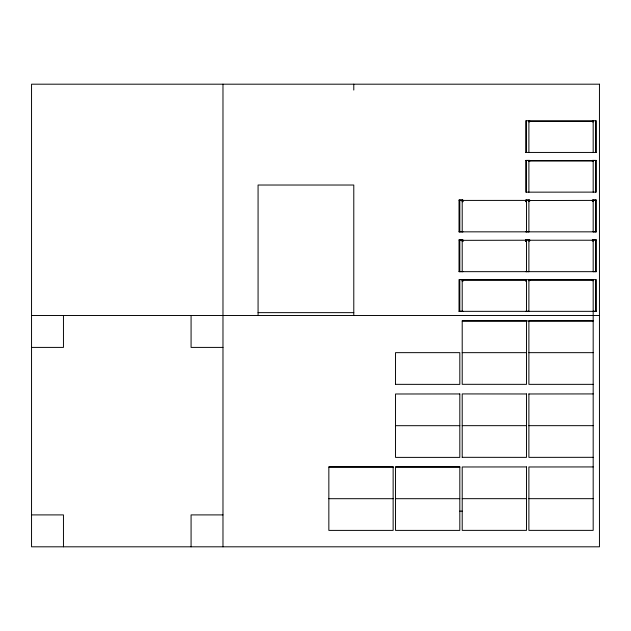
<?xml version="1.0" encoding="UTF-8"?>
<svg xmlns="http://www.w3.org/2000/svg" width="631" height="631" viewBox="0 0 631 631"><rect width="100%" height="100%" fill="white"/><g stroke="black" fill="none" stroke-linecap="round" stroke-linejoin="round"><path stroke-width="0.95" d="M529.685 120.781L525.702 120.734L525.702 152.481M592.383 120.781L596.366 120.734L596.366 152.481M528.888 121.049L593.179 121.049M528.888 121.16L593.179 121.16M528.888 121.846L529.685 121.846L529.685 121.049M593.179 121.846L592.383 121.846L592.383 121.049M525.702 152.442L596.366 152.442M525.702 160.416L529.685 160.416L525.702 160.455L525.702 192.163L596.366 192.116L596.366 160.416L592.383 160.416L596.366 160.455M528.888 160.739L593.179 160.731M528.888 160.842L593.179 160.842M528.888 161.52L529.685 161.52L529.685 160.731M593.179 161.52L592.383 161.52L592.383 160.731M459.021 200.137L463.004 200.09L459.021 200.09L459.021 231.837L596.366 231.837L596.366 200.09L592.383 200.09L596.366 200.137M462.207 200.421L526.499 200.406M528.888 200.524L593.179 200.406M462.207 200.903L463.004 200.903M525.702 200.903L526.499 200.903M528.888 200.903L529.685 200.903M592.383 200.903L593.179 200.903M462.207 201.202L463.004 201.202L463.004 200.406M526.499 201.202L525.702 201.202L525.702 200.406M528.888 201.202L529.685 201.202L529.685 200.406M593.179 201.202L592.383 201.202L592.383 200.406M462.207 201.699L463.004 201.699M525.702 201.699L526.499 201.699M459.021 231.798L463.004 231.798M525.702 231.798L528.888 231.798M593.179 231.798L596.366 231.798M459.021 239.961L463.004 239.914L459.021 239.914L459.021 271.661L596.366 271.661L596.366 239.914L592.383 239.914L596.366 239.961M462.207 240.34L526.499 240.23M528.888 240.245L593.179 240.23M462.207 240.726L463.004 240.726M525.702 240.726L526.499 240.726M462.207 241.026L463.004 241.026L463.004 240.23M526.499 241.026L525.702 241.026L525.702 240.23M528.888 241.026L529.685 241.026L529.685 240.23M593.179 241.026L592.383 241.026L592.383 240.23M462.207 241.523L463.004 241.523M525.702 241.523L526.499 241.523M459.021 271.622L463.004 271.622M525.702 271.622L528.888 271.622M593.179 271.622L596.366 271.622M463.004 279.636L459.021 279.596L459.021 311.343L596.366 311.343L596.366 279.596L592.383 279.636M525.702 279.636L529.685 279.636M462.207 279.912L526.499 279.912M528.888 279.912L593.179 279.912M462.207 280.022L526.499 280.022M528.888 280.022L593.179 280.022M462.207 280.409L463.004 280.409M525.702 280.409L526.499 280.409M528.888 280.409L529.685 280.409M592.383 280.409L593.179 280.409M462.207 280.708L463.004 280.708L463.004 279.912M526.499 280.708L525.702 280.708L525.702 279.912M528.888 280.708L529.685 280.708L529.685 279.912M593.179 280.708L592.383 280.708L592.383 279.912M462.207 281.205L463.004 281.205M525.702 281.205L526.499 281.205M459.021 311.296L463.004 311.296M525.702 311.296L528.888 311.296M593.179 311.296L596.366 311.296M258.071 312.645L353.786 312.645M31.55 315.5L599.45 315.5M462.207 320.958L526.499 320.958L526.499 384.35L462.207 384.311L462.207 320.919L593.179 320.919L528.888 320.958L528.888 384.35L593.179 384.35M31.55 347.405L63.455 347.405L63.455 315.5M222.98 347.405L191.075 347.405L191.075 315.5M462.207 352.658L526.499 352.658M528.888 352.658L593.179 352.658M395.527 384.342L459.818 384.389L459.818 352.65L395.527 352.65L395.527 384.389M526.499 393.973L462.207 393.925L462.207 457.365M528.888 393.973L593.179 393.925M395.527 425.688L459.818 425.688M462.207 425.665L526.499 425.665M528.888 425.665L593.179 425.665M462.207 457.317L526.499 457.365L526.499 393.925M593.179 457.317L528.888 457.365L528.888 393.925M593.179 466.932L528.888 466.979L528.888 530.371L593.179 530.371L593.179 279.596M328.846 467.003L393.137 467.003M395.527 467.003L459.818 467.003M328.846 498.695L393.137 498.695M395.527 498.695L459.818 498.695M462.207 498.671L526.499 498.671M528.888 498.671L593.179 498.671M459.818 511.126L462.207 511.126M31.55 514.904L63.455 514.904L63.455 546.809M222.98 514.904L191.075 514.904L191.075 546.809M595.569 120.734L595.569 152.481M595.569 160.416L595.569 192.163M595.569 200.09L595.569 231.837M595.569 239.914L595.569 271.661M595.569 279.596L595.569 311.343M593.179 120.734L593.179 152.536M593.179 160.416L593.179 192.218M593.179 200.09L593.179 231.9M593.179 239.914L593.179 271.724M528.888 120.734L528.888 152.536M528.888 160.416L528.888 192.218M528.888 200.09L528.888 231.9M528.888 239.914L528.888 271.724M528.888 279.596L528.888 311.399M526.499 120.734L526.499 152.481M526.499 160.416L526.499 192.163M526.499 200.09L526.499 231.9M526.499 239.914L526.499 271.724M526.499 279.596L526.499 311.399M462.207 200.09L462.207 231.9M462.207 239.914L462.207 271.724M462.207 279.596L462.207 311.399M459.818 200.09L459.818 231.837M459.818 239.914L459.818 271.661M459.818 279.596L459.818 311.343M353.786 84.191L353.786 90.059M353.786 315.5L353.786 185.025L258.071 185.025L258.071 315.5M222.98 84.191L222.98 546.809M599.45 84.191L31.55 84.191L31.55 546.809L599.45 546.809L599.45 84.191M529.685 200.09L525.702 200.137L529.685 200.09M529.685 239.914L525.702 239.961L529.685 239.914M459.818 393.949L395.527 393.996L395.527 457.388L459.818 457.388L459.818 393.949M393.137 466.956L328.846 466.956L328.846 530.395L393.137 530.395L393.137 466.956M459.818 466.956L395.527 466.956L395.527 530.395L459.818 530.395L459.818 466.956M526.499 466.932L462.207 466.979L462.207 530.371L526.499 530.371L526.499 466.932"/></g></svg>
